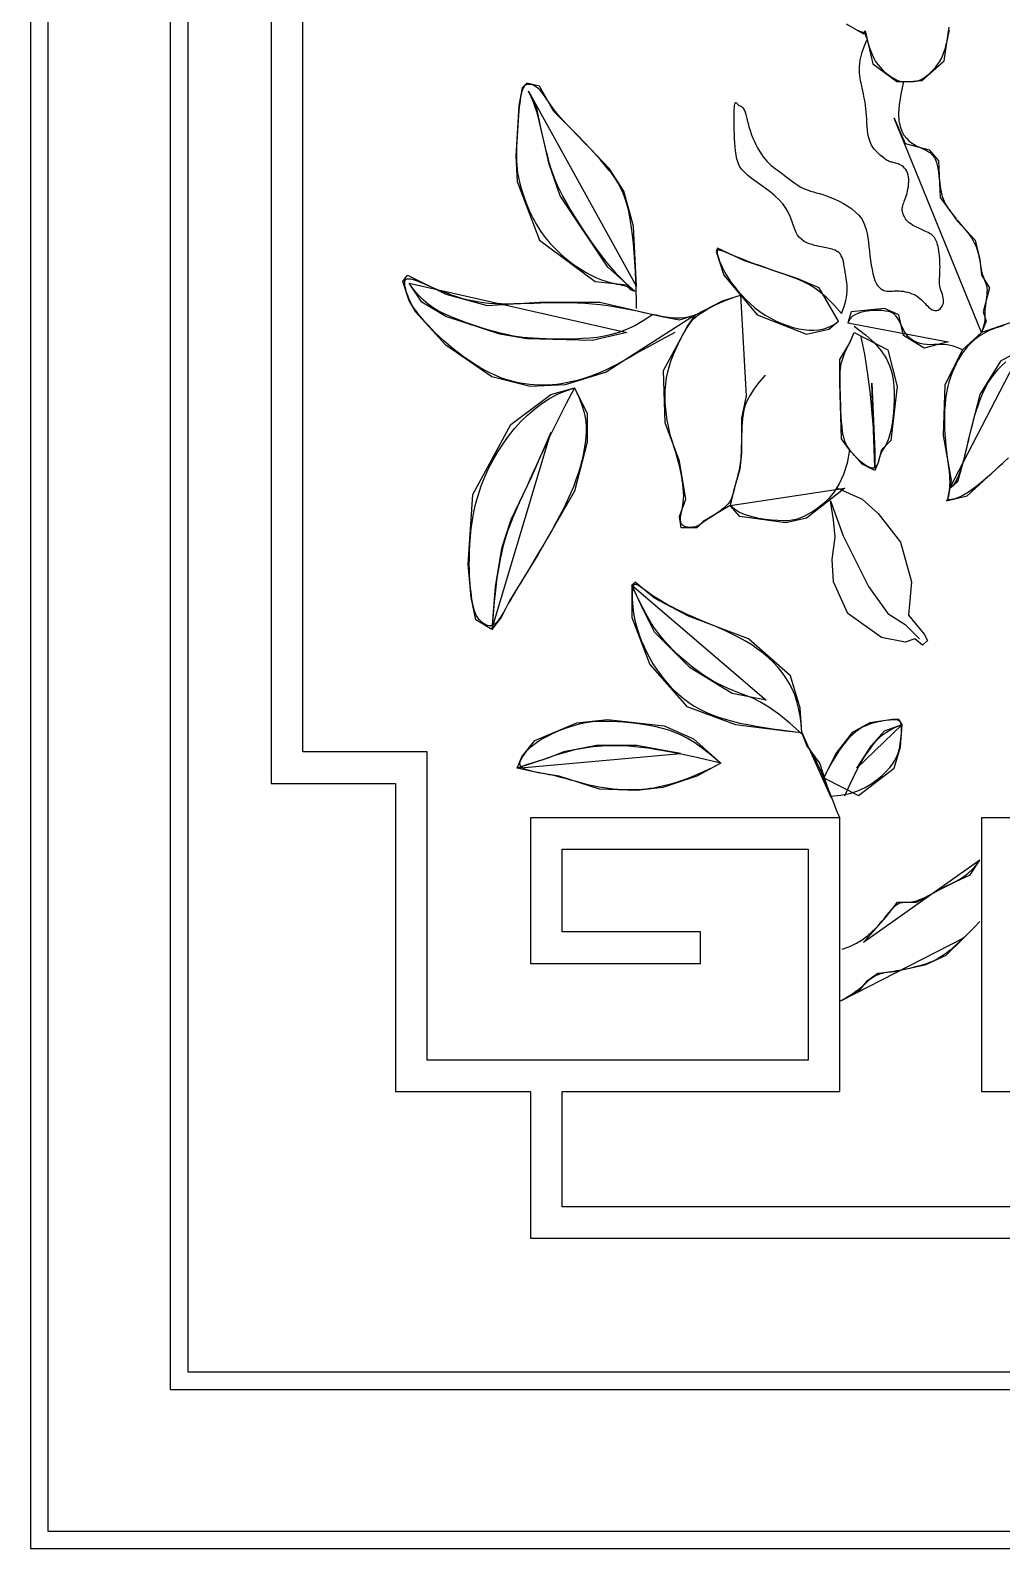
# Model space of a CAD drawing. Header units: metres. Extents: x -13 to 398, y 0 to 952.
# Drawn here: x 0 to 213.3, y 0 to 333.4 of the extents above; entities that cross this region are included whole.
import ezdxf

# ---------------------------------------------------------------- set-up
doc = ezdxf.new("R2010")
doc.units = ezdxf.units.M
for name, color, linetype in [('3', 3, 'Continuous'), ('4', 4, 'Continuous'), ('7', 7, 'Continuous')]:
    doc.layers.add(name, color=color, linetype=linetype)

msp = doc.modelspace()

# ---------------------------------------------------------------- linework, layer by layer
at = {"layer": '3'}
msp.add_lwpolyline([(3.85, 927.02), (3.85, 3.85), (381.15, 3.85), (381.15, 939.2)], dxfattribs=at)
msp.add_lwpolyline([(34.65, 38.73), (34.65, 719.95), (350.35, 719.95), (350.35, 38.73)], close=True, dxfattribs=at)
at = {"layer": '4'}
msp.add_lwpolyline([(0, 928.35), (0, 0), (385, 0), (385, 938.05)], dxfattribs=at)
msp.add_lwpolyline([(30.8, 34.88), (30.8, 723.8), (354.2, 723.8), (354.2, 34.88)], close=True, dxfattribs=at)
at = {"layer": '7'}
for points in [[(52.89, 367.66), (52.89, 167.99), (80.21, 167.99), (80.21, 100.35), (109.82, 100.35), (109.82, 68.15), (275.18, 68.15), (275.18, 100.35), (304.79, 100.35), (304.79, 167.99), (332.11, 167.99), (332.11, 367.66)], [(268.25, 75.08), (116.75, 75.08), (116.75, 100.35), (177.74, 100.35), (177.74, 160.49), (109.82, 160.49), (109.82, 128.5), (147.16, 128.5), (147.16, 135.43), (116.75, 135.43), (116.75, 153.56), (170.81, 153.56), (170.81, 107.28), (87.14, 107.28), (87.14, 174.92), (59.82, 174.92), (59.82, 360.73)], [(179.13, 334.8), (182.93, 332.6), (183.29, 333.28), (185.02, 325.98), (190.27, 322.12), (191.74, 322.12), (193.55, 322.07), (194.6, 322.27), (195.78, 322.36), (200.67, 326.66), (201.77, 334.08)], [(181.74, 333.36), (182.07, 333.2), (182.36, 333.08), (182.59, 333), (182.78, 332.95), (182.94, 332.9), (183.07, 332.83), (183.18, 332.72), (183.29, 332.55), (183.4, 332.3), (183.52, 331.95), (183.66, 331.48), (183.83, 330.9), (184.03, 330.25), (184.26, 329.53), (184.53, 328.79), (184.84, 328.03), (185.2, 327.27), (185.61, 326.55), (186.07, 325.88), (186.57, 325.27), (187.1, 324.71), (187.64, 324.2), (188.18, 323.76), (188.7, 323.37), (189.19, 323.04), (189.64, 322.76), (190.03, 322.55), (190.37, 322.39), (190.67, 322.28), (190.93, 322.2), (191.17, 322.15), (191.39, 322.13), (191.59, 322.12), (191.8, 322.11), (192.01, 322.11), (192.22, 322.11), (192.43, 322.1), (192.64, 322.1), (192.85, 322.1), (193.05, 322.1), (193.24, 322.11), (193.43, 322.11), (193.6, 322.12), (193.76, 322.14), (193.92, 322.16), (194.06, 322.17), (194.21, 322.19), (194.35, 322.21), (194.48, 322.23), (194.62, 322.25), (194.76, 322.27), (194.91, 322.3), (195.08, 322.34), (195.27, 322.4), (195.49, 322.5), (195.75, 322.63), (196.05, 322.82), (196.4, 323.06), (196.81, 323.37), (197.26, 323.74), (197.73, 324.17), (198.23, 324.66), (198.72, 325.21), (199.19, 325.82), (199.64, 326.47), (200.04, 327.18), (200.39, 327.93), (200.68, 328.71), (200.92, 329.5), (201.13, 330.27), (201.3, 331), (201.44, 331.67), (201.55, 332.26), (201.65, 332.74), (201.74, 333.1), (201.83, 333.36)], [(178.13, 271.21), (178.68, 272.7), (179.05, 274.02), (179.27, 275.19), (179.35, 276.24), (179.35, 277.19), (179.27, 278.04), (179.16, 278.82), (179.03, 279.55), (178.92, 280.24), (178.82, 280.9), (178.72, 281.51), (178.63, 282.08), (178.52, 282.6), (178.4, 283.08), (178.25, 283.51), (178.07, 283.88), (177.86, 284.21), (177.61, 284.48), (177.33, 284.71), (177.04, 284.9), (176.73, 285.06), (176.4, 285.19), (176.07, 285.3), (175.74, 285.39), (175.42, 285.48), (175.09, 285.55), (174.76, 285.62), (174.41, 285.69), (174.03, 285.76), (173.63, 285.84), (173.2, 285.93), (172.72, 286.03), (172.2, 286.15), (171.64, 286.3), (171.06, 286.49), (170.49, 286.72), (169.92, 287.02), (169.39, 287.4), (168.9, 287.86), (168.47, 288.42), (168.11, 289.08), (167.8, 289.83), (167.5, 290.66), (167.19, 291.54), (166.84, 292.46), (166.41, 293.4), (165.88, 294.34), (165.21, 295.27), (164.4, 296.17), (163.46, 297.04), (162.43, 297.87), (161.37, 298.67), (160.3, 299.44), (159.27, 300.18), (158.31, 300.88), (157.48, 301.55), (156.79, 302.19), (156.24, 302.81), (155.82, 303.42), (155.49, 304.05), (155.25, 304.69), (155.08, 305.37), (154.96, 306.1), (154.86, 306.9), (154.78, 307.76), (154.71, 308.68), (154.65, 309.63), (154.6, 310.59), (154.56, 311.55), (154.53, 312.48), (154.52, 313.35), (154.51, 314.16), (154.52, 314.88), (154.53, 315.5), (154.56, 316.04), (154.59, 316.49), (154.63, 316.86), (154.68, 317.14), (154.74, 317.35), (154.8, 317.47), (154.87, 317.52), (154.94, 317.51), (155.03, 317.45), (155.11, 317.36), (155.21, 317.24), (155.32, 317.11), (155.43, 316.99), (155.56, 316.89), (155.69, 316.82), (155.84, 316.76), (155.99, 316.7), (156.15, 316.62), (156.31, 316.51), (156.47, 316.34), (156.62, 316.11), (156.78, 315.79), (156.93, 315.37), (157.08, 314.86), (157.24, 314.27), (157.41, 313.62), (157.59, 312.91), (157.79, 312.17), (158.03, 311.4), (158.29, 310.62), (158.59, 309.83), (158.93, 309.06), (159.29, 308.3), (159.68, 307.56), (160.09, 306.86), (160.51, 306.2), (160.94, 305.59), (161.38, 305.04), (161.81, 304.54), (162.25, 304.1), (162.7, 303.71), (163.15, 303.34), (163.61, 302.98), (164.09, 302.63), (164.59, 302.28), (165.1, 301.9), (165.63, 301.49), (166.18, 301.06), (166.75, 300.63), (167.32, 300.19), (167.9, 299.77), (168.49, 299.37), (169.06, 299.01), (169.64, 298.7), (170.2, 298.45), (170.76, 298.23), (171.34, 298.05), (171.94, 297.88), (172.58, 297.71), (173.26, 297.52), (174, 297.29), (174.81, 297.02), (175.7, 296.68), (176.64, 296.28), (177.61, 295.82), (178.58, 295.31), (179.52, 294.74), (180.41, 294.13), (181.21, 293.47), (181.91, 292.77), (182.48, 292.04), (182.93, 291.26), (183.27, 290.45), (183.54, 289.6), (183.74, 288.72), (183.89, 287.8), (184.01, 286.84), (184.12, 285.86), (184.23, 284.84), (184.35, 283.81), (184.49, 282.79), (184.64, 281.79), (184.81, 280.83), (185, 279.94), (185.21, 279.13), (185.46, 278.42), (185.74, 277.82), (186.04, 277.34), (186.36, 276.95), (186.7, 276.65), (187.05, 276.42), (187.4, 276.26), (187.74, 276.16), (188.08, 276.1), (188.4, 276.07), (188.71, 276.06), (189.02, 276.08), (189.33, 276.1), (189.65, 276.13), (189.99, 276.15), (190.36, 276.16), (190.75, 276.15), (191.18, 276.12), (191.65, 276.06), (192.12, 275.97), (192.61, 275.85), (193.1, 275.7), (193.58, 275.53), (194.04, 275.33), (194.48, 275.11), (194.87, 274.86), (195.23, 274.58), (195.57, 274.29), (195.88, 274), (196.17, 273.7), (196.45, 273.4), (196.71, 273.11), (196.98, 272.84), (197.24, 272.59), (197.5, 272.37), (197.76, 272.18), (198.02, 272.02), (198.29, 271.91), (198.55, 271.84), (198.81, 271.82), (199.07, 271.85), (199.33, 271.95), (199.58, 272.1), (199.82, 272.29), (200.04, 272.54), (200.22, 272.82), (200.37, 273.13), (200.48, 273.47), (200.53, 273.83), (200.52, 274.21), (200.46, 274.6), (200.37, 274.99), (200.26, 275.39), (200.13, 275.79), (199.99, 276.17), (199.87, 276.55), (199.77, 276.91), (199.7, 277.25), (199.65, 277.58), (199.63, 277.9), (199.63, 278.23), (199.64, 278.58), (199.66, 278.95), (199.69, 279.36), (199.71, 279.81), (199.73, 280.32), (199.74, 280.87), (199.75, 281.45), (199.74, 282.04), (199.72, 282.65), (199.69, 283.26), (199.65, 283.84), (199.59, 284.41), (199.52, 284.93), (199.43, 285.42), (199.33, 285.87), (199.22, 286.29), (199.09, 286.67), (198.96, 287.01), (198.81, 287.32), (198.66, 287.6), (198.51, 287.85), (198.34, 288.07), (198.16, 288.26), (197.95, 288.44), (197.72, 288.61), (197.45, 288.78), (197.15, 288.94), (196.8, 289.11), (196.41, 289.29), (195.98, 289.48), (195.52, 289.69), (195.06, 289.9), (194.59, 290.12), (194.14, 290.36), (193.71, 290.6), (193.31, 290.86), (192.97, 291.12), (192.66, 291.4), (192.41, 291.68), (192.19, 291.96), (192, 292.24), (191.85, 292.52), (191.72, 292.8), (191.63, 293.06), (191.55, 293.32), (191.49, 293.57), (191.46, 293.82), (191.45, 294.06), (191.46, 294.31), (191.49, 294.56), (191.55, 294.82), (191.63, 295.1), (191.72, 295.39), (191.84, 295.7), (191.96, 296.03), (192.1, 296.38), (192.23, 296.76), (192.37, 297.17), (192.5, 297.6), (192.61, 298.06), (192.71, 298.56), (192.79, 299.07), (192.85, 299.6), (192.88, 300.13), (192.87, 300.66), (192.83, 301.16), (192.74, 301.64), (192.61, 302.07), (192.44, 302.46), (192.22, 302.81), (191.97, 303.11), (191.7, 303.37), (191.41, 303.59), (191.11, 303.77), (190.81, 303.93), (190.52, 304.05), (190.24, 304.14), (189.98, 304.22), (189.73, 304.28), (189.49, 304.33), (189.26, 304.38), (189.04, 304.43), (188.82, 304.49), (188.6, 304.57), (188.38, 304.67), (188.16, 304.79), (187.93, 304.93), (187.7, 305.09), (187.45, 305.28), (187.19, 305.49), (186.92, 305.72), (186.62, 305.97), (186.31, 306.24), (185.98, 306.54), (185.65, 306.88), (185.32, 307.25), (185.01, 307.67), (184.72, 308.15), (184.46, 308.68), (184.24, 309.28), (184.06, 309.94), (183.93, 310.67), (183.83, 311.43), (183.76, 312.23), (183.7, 313.04), (183.65, 313.85), (183.6, 314.66), (183.54, 315.44), (183.47, 316.18), (183.38, 316.89), (183.28, 317.57), (183.17, 318.22), (183.05, 318.85), (182.93, 319.45), (182.8, 320.04), (182.67, 320.61), (182.54, 321.17), (182.41, 321.73), (182.3, 322.29), (182.2, 322.86), (182.12, 323.44), (182.07, 324.05), (182.04, 324.68), (182.06, 325.35), (182.11, 326.06), (182.22, 326.82), (182.4, 327.65), (182.66, 328.56), (183.01, 329.57), (183.47, 330.68), (183.71, 331.19)], [(133.1, 272.26), (133.1, 272.26), (133.09, 274.16), (133.04, 276.19), (132.97, 278.29), (132.86, 280.42), (132.74, 282.53), (132.59, 284.59), (132.42, 286.55), (132.23, 288.36), (132.03, 289.99), (131.81, 291.44), (131.57, 292.75), (131.31, 293.91), (131.04, 294.97), (130.76, 295.92), (130.46, 296.79), (130.14, 297.6), (129.8, 298.36), (129.44, 299.09), (129.06, 299.8), (128.64, 300.5), (128.18, 301.19), (127.68, 301.89), (127.13, 302.61), (126.53, 303.35), (125.87, 304.13), (125.16, 304.94), (124.41, 305.77), (123.64, 306.61), (122.84, 307.46), (122.05, 308.3), (121.26, 309.12), (120.48, 309.92), (119.73, 310.69), (119.01, 311.43), (118.32, 312.15), (117.65, 312.85), (117.02, 313.53), (116.41, 314.21), (115.84, 314.88), (115.3, 315.55), (114.79, 316.23), (114.32, 316.9), (113.86, 317.56), (113.43, 318.19), (113.02, 318.79), (112.63, 319.34), (112.24, 319.83), (111.87, 320.26), (111.5, 320.62), (111.14, 320.9), (110.79, 321.12), (110.46, 321.29), (110.14, 321.4), (109.84, 321.46), (109.56, 321.49), (109.31, 321.48), (109.08, 321.45), (108.88, 321.38), (108.7, 321.29), (108.54, 321.16), (108.4, 320.99), (108.26, 320.79), (108.14, 320.55), (108.03, 320.26), (107.92, 319.93), (107.82, 319.55), (107.73, 319.11), (107.63, 318.6), (107.54, 318.01), (107.45, 317.33), (107.36, 316.55), (107.27, 315.67), (107.19, 314.68), (107.1, 313.6), (107.02, 312.46), (106.95, 311.28), (106.88, 310.08), (106.83, 308.9), (106.78, 307.75), (106.75, 306.66), (106.74, 305.66), (106.75, 304.71), (106.79, 303.8), (106.87, 302.91), (106.99, 302), (107.16, 301.05), (107.39, 300.04), (107.68, 298.93), (108.05, 297.73), (108.49, 296.42), (109.01, 295.05), (109.62, 293.63), (110.32, 292.18), (111.12, 290.73), (112.02, 289.29), (113.03, 287.89), (114.16, 286.55), (115.37, 285.28), (116.65, 284.08), (117.96, 282.97), (119.3, 281.96), (120.63, 281.05), (121.92, 280.26), (123.16, 279.58), (124.31, 279.03), (125.39, 278.6), (126.38, 278.26), (127.28, 278.01), (128.09, 277.81), (128.81, 277.66), (129.43, 277.54), (129.96, 277.43), (130.4, 277.32), (130.74, 277.21), (131.02, 277.09), (131.23, 276.97), (131.4, 276.86), (131.54, 276.75), (131.66, 276.65), (131.77, 276.56), (131.88, 276.48), (131.98, 276.42), (132.05, 276.39), (132.09, 276.4), (132.08, 276.46), (132, 276.58), (131.84, 276.76), (131.59, 277.03), (131.23, 277.38), (130.77, 277.82), (130.21, 278.38), (129.55, 279.04), (128.8, 279.84), (127.97, 280.77), (127.05, 281.84), (126.06, 283.07), (125.01, 284.45), (123.91, 285.96), (122.78, 287.56), (121.66, 289.21), (120.56, 290.87), (119.52, 292.51), (118.55, 294.09), (117.69, 295.56), (116.94, 296.92), (116.31, 298.15), (115.77, 299.28), (115.31, 300.34), (114.92, 301.33), (114.59, 302.27), (114.29, 303.19), (114.02, 304.11), (113.77, 305.03), (113.52, 305.96), (113.28, 306.89), (113.05, 307.83), (112.83, 308.78), (112.61, 309.72), (112.4, 310.66), (112.19, 311.6), (111.98, 312.54), (111.76, 313.48), (111.52, 314.45), (111.23, 315.45), (110.88, 316.49), (110.47, 317.59), (109.97, 318.77), (109.37, 320.03), (133.1, 277.14), (132.41, 290.39), (130.31, 298.06), (127.17, 302.94), (120.19, 310.27), (114.95, 315.5), (111.81, 321.08), (109.02, 321.77), (107.97, 320.73), (107.27, 316.89), (106.58, 305.73), (106.93, 300.15), (111.81, 287.25), (124.03, 278.19), (131.01, 277.49), (131.71, 276.44), (132.75, 276.1), (126.82, 281.33), (116.35, 297.02), (113.91, 303.99), (112.16, 311.66), (111.11, 316.54), (109.37, 320.03)], [(191.74, 322.12), (191.74, 322.12), (191.11, 319.35), (190.74, 317.02), (190.62, 315.09), (190.71, 313.51), (190.96, 312.22), (191.34, 311.19), (191.81, 310.36), (192.35, 309.69), (192.92, 309.13), (193.5, 308.66), (194.09, 308.27), (194.68, 307.95), (195.25, 307.67), (195.8, 307.42), (196.32, 307.19), (196.8, 306.95), (197.24, 306.7), (197.62, 306.43), (197.97, 306.12), (198.27, 305.77), (198.54, 305.37), (198.77, 304.9), (198.96, 304.37), (199.13, 303.76), (199.27, 303.06), (199.39, 302.3), (199.5, 301.5), (199.59, 300.67), (199.69, 299.84), (199.8, 299.03), (199.92, 298.25), (200.06, 297.54), (200.23, 296.9), (200.41, 296.34), (200.62, 295.84), (200.85, 295.39), (201.08, 294.98), (201.32, 294.61), (201.56, 294.27), (201.81, 293.94), (202.04, 293.61), (202.28, 293.29), (202.52, 292.96), (202.77, 292.63), (203.04, 292.28), (203.32, 291.93), (203.62, 291.55), (203.96, 291.15), (204.32, 290.72), (204.71, 290.27), (205.11, 289.8), (205.51, 289.31), (205.91, 288.81), (206.3, 288.29), (206.66, 287.78), (206.98, 287.25), (207.27, 286.73), (207.51, 286.21), (207.72, 285.69), (207.9, 285.18), (208.05, 284.67), (208.18, 284.16), (208.29, 283.67), (208.38, 283.19), (208.46, 282.71), (208.54, 282.25), (208.61, 281.8), (208.68, 281.35), (208.76, 280.92), (208.85, 280.5), (208.96, 280.1), (209.08, 279.7), (209.22, 279.31), (209.37, 278.93), (209.53, 278.54), (209.68, 278.15), (209.82, 277.75), (209.94, 277.32), (210.02, 276.87), (210.07, 276.39), (210.06, 275.87), (210.03, 275.32), (209.96, 274.75), (209.88, 274.17), (209.79, 273.59), (209.71, 273.01), (209.64, 272.45), (209.6, 271.91), (209.59, 271.4), (209.61, 270.9), (209.61, 270.4), (209.59, 269.86), (209.53, 269.28), (209.4, 268.63), (209.18, 267.88), (208.84, 267.03), (189.65, 314.1), (192.09, 308.52), (197.33, 307.13), (199.42, 304.69), (199.77, 296.67), (201.86, 293.88), (203.61, 291.44), (207.45, 287.25), (208.5, 283.07), (208.84, 279.58), (210.59, 276.79), (209.19, 271.56), (209.89, 269.47), (208.84, 267.03)], [(178.13, 271.21), (178.13, 271.21), (176.41, 273.1), (174.87, 274.62), (173.5, 275.82), (172.24, 276.76), (171.06, 277.5), (169.93, 278.08), (168.81, 278.56), (167.66, 279), (166.45, 279.44), (165.2, 279.89), (163.92, 280.34), (162.63, 280.8), (161.35, 281.25), (160.1, 281.69), (158.9, 282.12), (157.77, 282.55), (156.72, 282.95), (155.76, 283.34), (154.89, 283.69), (154.1, 284.02), (153.41, 284.31), (152.79, 284.56), (152.27, 284.77), (151.84, 284.93), (151.48, 285.03), (151.22, 285.08), (151.02, 285.07), (150.89, 284.99), (150.82, 284.86), (150.8, 284.66), (150.83, 284.39), (150.9, 284.06), (151.01, 283.65), (151.15, 283.18), (151.34, 282.64), (151.59, 282.03), (151.89, 281.36), (152.26, 280.63), (152.71, 279.85), (153.23, 279), (153.84, 278.1), (154.53, 277.17), (155.31, 276.21), (156.15, 275.25), (157.07, 274.29), (158.06, 273.35), (159.11, 272.46), (160.21, 271.62), (161.37, 270.85), (162.57, 270.15), (163.8, 269.53), (165.04, 268.99), (166.28, 268.52), (167.51, 268.14), (168.71, 267.85), (169.87, 267.64), (170.98, 267.52), (172.03, 267.5), (173.04, 267.57), (174, 267.74), (174.92, 268.01), (175.79, 268.39), (176.63, 268.87), (177.43, 269.47), (173.24, 276.79), (168.36, 278.88), (156.84, 282.72), (150.9, 285.51), (150.56, 284.81), (152.3, 279.58), (159.63, 270.87), (170.45, 266.68), (175.34, 267.73), (177.43, 269.47)], [(141.48, 267.03), (141.48, 267.03), (138.35, 265.33), (135.72, 263.89), (133.52, 262.66), (131.68, 261.62), (130.12, 260.75), (128.78, 260.01), (127.58, 259.37), (126.44, 258.81), (125.32, 258.3), (124.19, 257.83), (123.07, 257.41), (121.96, 257.03), (120.86, 256.69), (119.76, 256.4), (118.69, 256.15), (117.63, 255.93), (116.59, 255.75), (115.57, 255.61), (114.57, 255.51), (113.57, 255.45), (112.58, 255.43), (111.59, 255.44), (110.6, 255.49), (109.6, 255.58), (108.59, 255.71), (107.57, 255.88), (106.53, 256.1), (105.48, 256.37), (104.41, 256.7), (103.31, 257.09), (102.19, 257.55), (101.05, 258.08), (99.88, 258.68), (98.7, 259.35), (97.51, 260.08), (96.32, 260.86), (95.14, 261.68), (93.99, 262.53), (92.87, 263.41), (91.8, 264.3), (90.78, 265.19), (89.82, 266.08), (88.92, 266.96), (88.09, 267.81), (87.32, 268.62), (86.62, 269.39), (86, 270.1), (85.46, 270.75), (85, 271.32), (84.61, 271.83), (84.28, 272.29), (84, 272.72), (83.76, 273.12), (83.55, 273.5), (83.37, 273.89), (83.19, 274.29), (83.02, 274.72), (82.85, 275.16), (82.69, 275.62), (82.54, 276.07), (82.42, 276.52), (82.32, 276.95), (82.24, 277.35), (82.2, 277.72), (82.2, 278.05), (82.25, 278.33), (82.35, 278.55), (82.52, 278.71), (82.77, 278.81), (83.1, 278.83), (83.53, 278.78), (84.06, 278.65), (84.71, 278.44), (85.45, 278.15), (86.29, 277.8), (87.2, 277.41), (88.17, 276.99), (89.19, 276.55), (90.25, 276.11), (91.34, 275.69), (92.43, 275.29), (93.54, 274.92), (94.67, 274.58), (95.82, 274.28), (97, 274.02), (98.2, 273.79), (99.43, 273.61), (100.7, 273.48), (102.01, 273.39), (103.35, 273.35), (104.73, 273.34), (106.14, 273.36), (107.59, 273.39), (109.06, 273.44), (110.57, 273.49), (112.1, 273.54), (113.67, 273.58), (115.25, 273.6), (116.86, 273.6), (118.49, 273.57), (120.13, 273.52), (121.79, 273.43), (123.46, 273.3), (125.13, 273.13), (126.81, 272.91), (128.48, 272.65), (130.13, 272.37), (131.73, 272.06), (133.27, 271.75), (134.73, 271.44), (136.11, 271.14), (137.38, 270.87), (138.53, 270.62), (139.6, 270.42), (140.61, 270.28), (141.6, 270.21), (142.6, 270.22), (143.65, 270.33), (144.78, 270.54), (146.02, 270.87), (132.41, 262.15), (126.47, 258.31), (117.4, 255.52), (109.72, 255.17), (101.34, 257.27), (91.22, 264.24), (84.59, 271.56), (83.19, 274), (81.8, 278.19), (82.84, 279.58), (91.22, 275.4), (100.29, 272.96), (111.81, 273.65), (125.08, 273.65), (138.69, 270.52), (142.53, 269.82), (146.02, 270.87)], [(136.59, 270.87), (136.59, 270.87), (134.58, 269.56), (132.7, 268.51), (130.93, 267.67), (129.25, 267.03), (127.63, 266.54), (126.04, 266.19), (124.46, 265.95), (122.87, 265.78), (121.23, 265.66), (119.58, 265.58), (117.92, 265.54), (116.29, 265.54), (114.7, 265.56), (113.18, 265.6), (111.74, 265.67), (110.42, 265.75), (109.21, 265.84), (108.11, 265.95), (107.08, 266.08), (106.1, 266.23), (105.14, 266.41), (104.17, 266.62), (103.17, 266.86), (102.1, 267.15), (100.94, 267.47), (99.71, 267.84), (98.43, 268.24), (97.11, 268.68), (95.78, 269.14), (94.45, 269.63), (93.15, 270.14), (91.89, 270.66), (90.69, 271.21), (89.54, 271.8), (88.43, 272.46), (87.35, 273.22), (86.3, 274.1), (85.27, 275.15), (84.23, 276.39), (83.19, 277.84), (131.01, 267.03), (123.33, 265.29), (109.02, 265.64), (103.09, 266.68), (91.22, 270.52), (85.98, 273.65), (83.19, 277.84)], [(161.38, 257.62), (161.38, 257.62), (159.97, 256.01), (158.87, 254.57), (158.03, 253.29), (157.42, 252.12), (156.99, 251.04), (156.7, 250.04), (156.52, 249.08), (156.4, 248.14), (156.32, 247.2), (156.25, 246.27), (156.2, 245.35), (156.17, 244.45), (156.14, 243.57), (156.12, 242.74), (156.1, 241.96), (156.08, 241.23), (156.06, 240.56), (156.03, 239.95), (155.99, 239.38), (155.94, 238.84), (155.88, 238.33), (155.8, 237.83), (155.72, 237.32), (155.62, 236.81), (155.5, 236.28), (155.37, 235.73), (155.23, 235.17), (155.09, 234.61), (154.94, 234.05), (154.79, 233.5), (154.65, 232.97), (154.51, 232.45), (154.38, 231.96), (154.26, 231.5), (154.12, 231.05), (153.95, 230.62), (153.75, 230.2), (153.5, 229.79), (153.2, 229.38), (152.82, 228.97), (152.37, 228.55), (151.86, 228.13), (151.3, 227.72), (150.72, 227.32), (150.13, 226.93), (149.55, 226.55), (149.01, 226.21), (148.52, 225.89), (148.09, 225.6), (147.73, 225.34), (147.41, 225.11), (147.12, 224.91), (146.85, 224.74), (146.58, 224.59), (146.31, 224.47), (146.02, 224.37), (145.7, 224.3), (145.36, 224.25), (145, 224.22), (144.64, 224.22), (144.29, 224.25), (143.96, 224.32), (143.66, 224.41), (143.4, 224.55), (143.18, 224.72), (143.01, 224.93), (142.89, 225.17), (142.8, 225.44), (142.76, 225.75), (142.75, 226.08), (142.77, 226.43), (142.82, 226.82), (142.9, 227.22), (142.99, 227.65), (143.1, 228.12), (143.2, 228.62), (143.3, 229.18), (143.38, 229.78), (143.44, 230.45), (143.46, 231.17), (143.44, 231.97), (143.37, 232.83), (143.27, 233.74), (143.13, 234.7), (142.96, 235.69), (142.75, 236.71), (142.51, 237.74), (142.24, 238.79), (141.94, 239.83), (141.63, 240.89), (141.3, 241.95), (140.98, 243.04), (140.66, 244.14), (140.36, 245.28), (140.09, 246.46), (139.85, 247.68), (139.66, 248.94), (139.51, 250.25), (139.42, 251.58), (139.39, 252.94), (139.42, 254.3), (139.52, 255.67), (139.71, 257.03), (139.97, 258.37), (140.31, 259.68), (140.73, 260.96), (141.2, 262.19), (141.7, 263.35), (142.22, 264.45), (142.73, 265.46), (143.23, 266.39), (143.69, 267.2), (144.1, 267.91), (144.48, 268.53), (144.85, 269.06), (145.22, 269.54), (145.62, 269.98), (146.08, 270.4), (146.6, 270.81), (147.21, 271.24), (147.93, 271.71), (148.76, 272.2), (149.7, 272.7), (150.75, 273.22), (151.9, 273.74), (153.15, 274.25), (154.51, 274.75), (155.97, 275.22), (157.19, 253.08), (156.14, 248.2), (156.14, 240.53), (155.79, 237.04), (154.39, 232.16), (153.7, 229.02), (147.76, 225.54), (146.37, 224.14), (142.88, 224.14), (142.53, 226.58), (143.92, 230.42), (142.53, 238.79), (139.39, 247.15), (139.04, 258.66), (144.27, 268.42), (146.02, 270.87), (151.95, 274), (155.97, 275.22)], [(204.66, 263.19), (204.66, 263.19), (203.5, 263.74), (202.4, 264.1), (201.34, 264.3), (200.34, 264.39), (199.39, 264.4), (198.48, 264.37), (197.63, 264.34), (196.83, 264.36), (196.08, 264.44), (195.39, 264.59), (194.74, 264.8), (194.15, 265.08), (193.61, 265.4), (193.13, 265.77), (192.7, 266.18), (192.32, 266.62), (192, 267.09), (191.72, 267.58), (191.47, 268.08), (191.25, 268.57), (191.03, 269.05), (190.82, 269.52), (190.59, 269.95), (190.35, 270.34), (190.07, 270.69), (189.74, 270.99), (189.36, 271.24), (188.92, 271.45), (188.39, 271.61), (187.78, 271.73), (187.07, 271.81), (186.24, 271.85), (185.31, 271.85), (184.3, 271.79), (183.27, 271.66), (182.26, 271.42), (181.34, 271.07), (180.54, 270.59), (179.92, 269.94), (179.53, 269.12), (201.51, 264.94), (196.28, 263.54), (191.74, 266.33), (190.69, 270.87), (187.55, 272.26), (180.22, 271.56), (179.53, 269.12)], [(180.92, 268.42), (180.92, 268.42), (183.39, 266.52), (185.33, 264.71), (186.81, 262.99), (187.89, 261.35), (188.65, 259.76), (189.14, 258.21), (189.43, 256.7), (189.59, 255.2), (189.66, 253.72), (189.68, 252.25), (189.63, 250.82), (189.54, 249.45), (189.4, 248.16), (189.24, 246.97), (189.04, 245.89), (188.83, 244.95), (188.61, 244.15), (188.38, 243.48), (188.15, 242.93), (187.92, 242.46), (187.69, 242.07), (187.47, 241.73), (187.27, 241.41), (187.09, 241.11), (186.92, 240.8), (186.78, 240.48), (186.65, 240.16), (186.54, 239.84), (186.43, 239.52), (186.34, 239.21), (186.24, 238.9), (186.16, 238.61), (186.07, 238.34), (185.98, 238.08), (185.88, 237.85), (185.76, 237.65), (185.64, 237.49), (185.49, 237.35), (185.31, 237.26), (185.11, 237.22), (184.88, 237.22), (184.61, 237.27), (184.33, 237.36), (184.02, 237.49), (183.7, 237.66), (183.36, 237.87), (183.01, 238.11), (182.67, 238.38), (182.32, 238.68), (181.97, 238.99), (181.63, 239.33), (181.29, 239.68), (180.96, 240.04), (180.65, 240.4), (180.34, 240.76), (180.05, 241.11), (179.77, 241.46), (179.52, 241.81), (179.27, 242.2), (179.05, 242.64), (178.85, 243.14), (178.67, 243.74), (178.5, 244.45), (178.36, 245.3), (178.24, 246.28), (178.14, 247.39), (178.06, 248.58), (177.99, 249.83), (177.94, 251.1), (177.9, 252.36), (177.86, 253.57), (177.84, 254.71), (177.82, 255.75), (177.81, 256.69), (177.82, 257.55), (177.85, 258.34), (177.91, 259.08), (178, 259.78), (178.13, 260.45), (178.3, 261.1), (178.52, 261.76), (178.79, 262.42), (179.09, 263.1), (179.42, 263.8), (179.77, 264.54), (180.14, 265.32), (180.53, 266.15), (180.92, 267.03), (188.25, 263.19), (190.35, 255.17), (188.95, 243.32), (186.86, 241.23), (186.16, 238.44), (185.46, 236.69), (182.67, 238.09), (179.87, 241.23), (178.13, 243.67), (177.78, 255.87), (177.78, 261.1), (179.87, 264.59), (180.92, 267.03)], [(215.13, 269.12), (208.84, 267.03), (204.66, 263.19), (200.82, 255.52), (200.47, 244.37), (202.21, 234.6), (201.51, 230.77), (201.17, 230.07), (205.7, 231.12), (214.78, 239.48)], [(213.75, 268.52), (212.9, 268.28), (212.08, 268.02), (211.31, 267.73), (210.57, 267.43), (209.86, 267.1), (209.19, 266.74), (208.55, 266.35), (207.95, 265.94), (207.36, 265.49), (206.8, 265), (206.26, 264.46), (205.73, 263.88), (205.22, 263.24), (204.71, 262.56), (204.22, 261.81), (203.73, 261), (203.26, 260.13), (202.82, 259.21), (202.4, 258.22), (202.02, 257.19), (201.69, 256.09), (201.4, 254.94), (201.16, 253.74), (200.98, 252.49), (200.85, 251.21), (200.76, 249.9), (200.71, 248.58), (200.71, 247.24), (200.75, 245.91), (200.82, 244.6), (200.92, 243.3), (201.04, 242.04), (201.19, 240.81), (201.33, 239.64), (201.48, 238.52), (201.61, 237.46), (201.72, 236.48), (201.81, 235.59), (201.85, 234.79), (201.87, 234.07), (201.85, 233.43), (201.82, 232.87), (201.77, 232.38), (201.71, 231.96), (201.64, 231.6), (201.57, 231.29), (201.51, 231.03), (201.46, 230.82), (201.44, 230.65), (201.45, 230.52), (201.5, 230.43), (201.6, 230.37), (201.75, 230.35), (201.98, 230.36), (202.28, 230.4), (202.66, 230.47), (203.11, 230.6), (203.63, 230.78), (204.23, 231.04), (204.9, 231.37), (205.64, 231.8), (206.46, 232.34), (207.34, 232.98), (208.27, 233.7), (209.22, 234.49), (210.17, 235.3), (211.09, 236.12), (211.97, 236.9), (212.76, 237.63), (213.46, 238.28)], [(214.2, 260.58), (213.25, 259.72), (212.39, 258.84), (211.63, 257.95), (210.95, 257.03), (210.34, 256.08), (209.8, 255.11), (209.3, 254.11), (208.84, 253.08), (208.42, 252.02), (208.04, 250.94), (207.68, 249.86), (207.35, 248.77), (207.04, 247.71), (206.77, 246.68), (206.51, 245.7), (206.28, 244.77), (206.08, 243.91), (205.89, 243.11), (205.71, 242.35), (205.54, 241.62), (205.37, 240.91), (205.2, 240.2), (205.02, 239.47), (204.83, 238.73), (204.62, 237.95), (204.39, 237.15), (204.12, 236.34), (203.81, 235.53), (203.43, 234.75), (202.99, 234), (202.47, 233.31), (201.86, 232.68), (221.06, 269.82)], [(224.55, 267.03), (213.03, 260.75), (208.5, 253.43), (206.05, 244.02), (205, 239.14), (203.61, 234.25), (201.86, 232.68)], [(182.32, 266.33), (182.32, 266.33), (183.15, 262.23), (183.84, 257.89), (184.39, 253.5), (184.8, 249.25), (185.11, 245.32), (185.31, 241.91), (185.42, 239.21), (185.46, 237.39), (184.76, 255.87), (185.46, 240.88), (185.46, 237.39)], [(119.49, 254.83), (119.49, 254.83), (120.41, 252.84), (121.1, 251.06), (121.58, 249.44), (121.88, 247.95), (122.02, 246.57), (122.04, 245.26), (121.97, 244), (121.82, 242.74), (121.62, 241.46), (121.38, 240.16), (121.08, 238.83), (120.72, 237.47), (120.3, 236.07), (119.81, 234.64), (119.25, 233.16), (118.62, 231.64), (117.9, 230.07), (117.12, 228.46), (116.28, 226.84), (115.4, 225.2), (114.5, 223.57), (113.58, 221.96), (112.66, 220.38), (111.75, 218.85), (110.87, 217.38), (110.03, 215.97), (109.22, 214.64), (108.45, 213.38), (107.74, 212.2), (107.07, 211.11), (106.47, 210.11), (105.94, 209.21), (105.47, 208.41), (105.06, 207.7), (104.71, 207.07), (104.4, 206.51), (104.12, 206.01), (103.86, 205.55), (103.62, 205.13), (103.38, 204.73), (103.13, 204.35), (102.88, 203.98), (102.62, 203.64), (102.35, 203.34), (102.07, 203.08), (101.77, 202.87), (101.45, 202.72), (101.11, 202.64), (100.75, 202.63), (100.38, 202.7), (100, 202.83), (99.62, 203.03), (99.25, 203.29), (98.89, 203.6), (98.56, 203.97), (98.26, 204.38), (97.99, 204.84), (97.76, 205.34), (97.56, 205.88), (97.39, 206.47), (97.23, 207.09), (97.1, 207.76), (96.97, 208.46), (96.86, 209.21), (96.76, 209.99), (96.66, 210.82), (96.57, 211.72), (96.5, 212.68), (96.44, 213.72), (96.4, 214.86), (96.39, 216.1), (96.4, 217.46), (96.43, 218.94), (96.51, 220.52), (96.63, 222.2), (96.82, 223.96), (97.07, 225.78), (97.41, 227.65), (97.84, 229.55), (98.37, 231.46), (99.02, 233.38), (99.77, 235.29), (100.63, 237.17), (101.59, 239.02), (102.64, 240.83), (103.79, 242.59), (105.01, 244.28), (106.32, 245.91), (107.69, 247.44), (109.15, 248.88), (110.68, 250.21), (112.28, 251.42), (113.96, 252.5), (115.73, 253.44), (117.57, 254.21), (119.49, 254.83), (122.28, 249.25), (122.28, 242.97), (119.49, 232.16), (111.46, 218.21), (105.18, 208.1), (103.44, 204.62), (101.34, 201.83), (97.85, 203.92), (96.8, 208.8), (96.11, 216.12), (97.15, 231.46), (105.53, 246.81), (114.26, 253.43), (119.49, 254.83)], [(119.49, 254.83), (119.49, 254.83), (117.67, 251.39), (116.11, 248.36), (114.78, 245.69), (113.64, 243.34), (112.66, 241.26), (111.81, 239.4), (111.05, 237.72), (110.36, 236.17), (109.7, 234.71), (109.06, 233.32), (108.46, 232.01), (107.89, 230.77), (107.35, 229.59), (106.84, 228.47), (106.37, 227.41), (105.94, 226.41), (105.54, 225.45), (105.18, 224.52), (104.84, 223.6), (104.53, 222.68), (104.24, 221.73), (103.97, 220.74), (103.7, 219.69), (103.44, 218.56), (103.17, 217.33), (102.91, 215.95), (102.65, 214.37), (102.39, 212.55), (102.13, 210.43), (101.86, 207.97), (101.6, 205.12), (101.34, 201.83), (114.26, 245.06), (110.07, 235.3), (105.53, 225.89), (103.44, 219.61), (102.04, 211.24), (101.34, 201.83)], [(179.87, 241.23), (179.87, 241.23), (179.34, 238.32), (178.57, 235.84), (177.61, 233.76), (176.51, 232.02), (175.32, 230.59), (174.11, 229.42), (172.91, 228.48), (171.79, 227.72), (170.78, 227.1), (169.85, 226.61), (168.98, 226.23), (168.13, 225.96), (167.25, 225.79), (166.32, 225.69), (165.29, 225.67), (164.14, 225.71), (162.83, 225.8), (161.41, 225.96), (159.94, 226.19), (158.47, 226.52), (157.05, 226.95), (155.75, 227.5), (154.61, 228.19), (153.7, 229.02), (178.83, 232.86), (170.45, 226.23), (165.91, 225.19), (155.79, 226.58), (153.7, 229.02)], [(177.06, 232.89), (182.67, 230.42), (186.16, 227.28), (191.04, 221), (193.49, 212.29), (192.79, 204.96), (196.28, 200.78), (196.98, 199.39), (195.93, 198.34), (194.18, 199.73), (192.09, 199.04), (186.86, 200.08), (179.53, 205.31), (176.38, 212.29), (176.03, 217.17), (176.73, 222.05), (176.38, 225.89), (175.69, 230.07), (178.48, 222.4), (184.06, 211.24), (188.25, 205.31), (192.09, 202.87), (195.23, 199.73)], [(169.41, 179.2), (169.41, 179.2), (169.24, 181.12), (169, 182.88), (168.69, 184.51), (168.31, 186.03), (167.84, 187.44), (167.28, 188.76), (166.64, 190.01), (165.91, 191.21), (165.09, 192.37), (164.18, 193.48), (163.18, 194.56), (162.09, 195.59), (160.93, 196.58), (159.7, 197.52), (158.4, 198.41), (157.03, 199.26), (155.6, 200.06), (154.13, 200.81), (152.64, 201.52), (151.14, 202.19), (149.66, 202.83), (148.21, 203.44), (146.81, 204.02), (145.48, 204.58), (144.24, 205.13), (143.07, 205.66), (141.99, 206.18), (140.99, 206.68), (140.05, 207.18), (139.18, 207.66), (138.36, 208.14), (137.6, 208.61), (136.9, 209.07), (136.24, 209.52), (135.63, 209.95), (135.08, 210.35), (134.58, 210.71), (134.13, 211.03), (133.74, 211.3), (133.4, 211.51), (133.11, 211.65), (132.88, 211.72), (132.69, 211.72), (132.54, 211.64), (132.42, 211.48), (132.33, 211.22), (132.26, 210.88), (132.21, 210.44), (132.18, 209.9), (132.15, 209.27), (132.16, 208.56), (132.19, 207.76), (132.26, 206.88), (132.37, 205.94), (132.53, 204.93), (132.75, 203.87), (133.02, 202.76), (133.36, 201.61), (133.76, 200.42), (134.22, 199.21), (134.75, 197.99), (135.34, 196.75), (135.99, 195.52), (136.71, 194.29), (137.5, 193.08), (138.35, 191.89), (139.26, 190.74), (140.23, 189.63), (141.25, 188.57), (142.32, 187.57), (143.43, 186.63), (144.59, 185.77), (145.79, 184.99), (147.03, 184.28), (148.33, 183.65), (149.68, 183.08), (151.1, 182.56), (152.59, 182.09), (154.16, 181.66), (155.82, 181.27), (157.55, 180.91), (159.35, 180.57), (161.17, 180.27), (162.98, 179.99), (164.74, 179.75), (166.42, 179.53), (167.99, 179.35), (169.41, 179.2), (169.05, 184.53), (166.92, 191.63), (157.68, 199.79), (144.53, 204.76), (137.07, 208.67), (132.81, 212.22), (132.09, 211.51), (132.09, 204.41), (136, 194.11), (144.18, 184.88), (154.84, 180.98), (165.85, 179.56), (169.41, 179.2)], [(169.62, 178.69), (169.62, 178.69), (166.8, 181.23), (164.34, 183.22), (162.19, 184.74), (160.3, 185.87), (158.63, 186.7), (157.13, 187.33), (155.75, 187.84), (154.45, 188.31), (153.19, 188.83), (151.96, 189.4), (150.75, 190.01), (149.58, 190.68), (148.43, 191.39), (147.3, 192.14), (146.2, 192.93), (145.12, 193.76), (144.07, 194.61), (143.04, 195.5), (142.05, 196.41), (141.09, 197.34), (140.18, 198.29), (139.32, 199.24), (138.5, 200.2), (137.75, 201.15), (137.06, 202.11), (136.4, 203.09), (135.77, 204.14), (135.13, 205.29), (134.47, 206.56), (133.76, 208), (132.97, 209.64), (132.09, 211.51), (161.59, 186.3), (154.13, 187.72), (144.89, 193.4), (137.07, 201.21), (134.58, 206.18), (132.09, 211.51)], [(151.64, 172.46), (151.64, 172.46), (149.71, 171.46), (147.93, 170.61), (146.28, 169.88), (144.76, 169.26), (143.35, 168.74), (142.06, 168.3), (140.86, 167.94), (139.76, 167.63), (138.75, 167.38), (137.81, 167.17), (136.92, 167), (136.07, 166.86), (135.24, 166.76), (134.42, 166.68), (133.6, 166.63), (132.75, 166.6), (131.86, 166.58), (130.94, 166.59), (129.99, 166.62), (129.01, 166.67), (128, 166.75), (126.97, 166.86), (125.93, 167.01), (124.87, 167.19), (123.8, 167.41), (122.73, 167.65), (121.66, 167.92), (120.62, 168.2), (119.6, 168.49), (118.62, 168.76), (117.69, 169.02), (116.81, 169.26), (116, 169.47), (115.25, 169.64), (114.54, 169.8), (113.88, 169.93), (113.25, 170.05), (112.65, 170.17), (112.06, 170.28), (111.48, 170.38), (110.91, 170.5), (110.34, 170.62), (109.8, 170.75), (109.29, 170.89), (108.83, 171.05), (108.42, 171.22), (108.08, 171.42), (107.81, 171.63), (107.63, 171.86), (107.53, 172.11), (107.51, 172.39), (107.55, 172.68), (107.65, 173), (107.8, 173.33), (108, 173.68), (108.23, 174.05), (108.49, 174.44), (108.78, 174.84), (109.12, 175.25), (109.52, 175.68), (109.98, 176.12), (110.52, 176.57), (111.13, 177.02), (111.84, 177.48), (112.64, 177.95), (113.53, 178.42), (114.48, 178.88), (115.47, 179.32), (116.5, 179.74), (117.54, 180.13), (118.58, 180.49), (119.6, 180.8), (120.58, 181.06), (121.54, 181.28), (122.49, 181.45), (123.45, 181.57), (124.44, 181.66), (125.47, 181.71), (126.55, 181.71), (127.71, 181.69), (128.95, 181.62), (130.27, 181.53), (131.63, 181.4), (133.04, 181.23), (134.47, 181.02), (135.91, 180.77), (137.33, 180.48), (138.73, 180.15), (140.09, 179.76), (141.45, 179.29), (142.83, 178.7), (144.3, 177.94), (145.87, 176.98), (147.59, 175.77), (149.5, 174.28), (151.64, 172.46), (146.31, 169.62), (138.85, 167.13), (133.16, 166.42), (124.99, 166.78), (116.1, 169.62), (111.48, 170.33), (106.86, 171.39), (107.93, 173.88), (110.77, 177.43), (120.01, 181.33), (126.76, 182.04), (139.2, 180.62), (145.6, 177.78), (151.64, 172.46)], [(175.81, 165.23), (175.81, 165.23), (177.98, 165.4), (179.95, 165.81), (181.73, 166.4), (183.32, 167.13), (184.74, 167.97), (185.97, 168.86), (187.04, 169.77), (187.95, 170.65), (188.69, 171.47), (189.29, 172.23), (189.77, 172.94), (190.14, 173.61), (190.42, 174.25), (190.63, 174.87), (190.79, 175.47), (190.91, 176.06), (191.01, 176.67), (191.1, 177.26), (191.17, 177.85), (191.22, 178.42), (191.26, 178.96), (191.27, 179.46), (191.28, 179.92), (191.26, 180.32), (191.23, 180.67), (191.19, 180.96), (191.13, 181.21), (191.05, 181.4), (190.96, 181.56), (190.86, 181.69), (190.74, 181.79), (190.61, 181.86), (190.47, 181.92), (190.32, 181.96), (190.14, 181.99), (189.93, 182), (189.69, 182), (189.41, 181.99), (189.09, 181.96), (188.72, 181.92), (188.29, 181.87), (187.82, 181.81), (187.31, 181.73), (186.77, 181.64), (186.21, 181.53), (185.64, 181.41), (185.07, 181.26), (184.51, 181.09), (183.96, 180.9), (183.43, 180.69), (182.9, 180.43), (182.37, 180.14), (181.84, 179.79), (181.3, 179.39), (180.76, 178.93), (180.19, 178.4), (179.6, 177.79), (178.98, 177.09), (178.32, 176.25), (177.62, 175.26), (176.87, 174.1), (176.06, 172.73), (175.18, 171.13), (174.22, 169.27), (181.85, 165.36), (189.66, 171.39), (191.09, 176.01), (191.44, 180.98), (190.73, 182.04), (189.31, 182.04), (184.33, 181.33), (180.42, 179.2), (176.87, 174.59), (174.22, 169.27)], [(178.83, 165.29), (178.83, 165.29), (179.78, 167.42), (180.64, 169.24), (181.43, 170.8), (182.15, 172.13), (182.81, 173.27), (183.44, 174.25), (184.03, 175.12), (184.6, 175.92), (185.17, 176.66), (185.76, 177.37), (186.4, 178.04), (187.12, 178.68), (187.96, 179.29), (188.94, 179.87), (190.09, 180.43), (191.44, 180.98), (181.49, 171.39), (184.69, 176.36), (187.53, 179.56), (191.44, 180.98)], [(177.74, 160.49), (177.74, 160.49), (177.04, 162.14), (176.4, 163.72), (175.81, 165.23), (175.26, 166.65), (174.73, 168), (174.22, 169.27), (173.73, 170.46), (173.23, 171.57), (172.73, 172.59), (172.22, 173.56), (171.72, 174.48), (171.22, 175.38), (170.73, 176.29), (170.27, 177.21), (169.82, 178.17), (169.41, 179.2), (175.8, 165), (173.32, 172.46), (170.47, 176.36), (169.41, 179.2)], [(151.64, 172.46), (151.64, 172.46), (148.49, 173.2), (145.69, 173.83), (143.2, 174.37), (140.98, 174.82), (139, 175.19), (137.21, 175.49), (135.58, 175.73), (134.08, 175.92), (132.67, 176.06), (131.33, 176.17), (130.07, 176.24), (128.87, 176.28), (127.73, 176.28), (126.64, 176.25), (125.59, 176.2), (124.57, 176.12), (123.59, 176.02), (122.63, 175.9), (121.7, 175.76), (120.8, 175.61), (119.92, 175.43), (119.08, 175.24), (118.26, 175.04), (117.47, 174.82), (116.69, 174.59), (115.88, 174.34), (114.98, 174.04), (113.92, 173.68), (112.64, 173.26), (111.08, 172.74), (109.17, 172.13), (106.86, 171.39), (142.76, 174.59), (133.16, 176.36), (124.28, 176.36), (117.17, 174.94), (113.62, 173.52), (106.86, 171.39)], [(275.18, 160.49), (208.85, 160.49), (208.85, 100.35), (268.25, 100.35)], [(178.29, 131.63), (178.29, 131.63), (179.93, 132.22), (181.38, 132.92), (182.66, 133.7), (183.79, 134.54), (184.77, 135.39), (185.64, 136.25), (186.39, 137.07), (187.06, 137.84), (187.64, 138.53), (188.16, 139.15), (188.61, 139.68), (189.01, 140.15), (189.37, 140.55), (189.69, 140.89), (189.98, 141.17), (190.26, 141.39), (190.52, 141.57), (190.77, 141.7), (191.02, 141.79), (191.26, 141.86), (191.51, 141.9), (191.76, 141.92), (192.01, 141.92), (192.27, 141.92), (192.54, 141.93), (192.83, 141.93), (193.15, 141.96), (193.49, 142), (193.87, 142.07), (194.29, 142.17), (194.77, 142.32), (195.29, 142.52), (195.88, 142.76), (196.52, 143.06), (197.21, 143.4), (197.95, 143.78), (198.74, 144.18), (199.56, 144.61), (200.42, 145.05), (201.3, 145.5), (202.21, 145.96), (203.14, 146.45), (204.07, 146.98), (205, 147.59), (205.92, 148.28), (206.81, 149.09), (207.68, 150.04), (208.5, 151.15), (182.91, 133.05), (187.89, 138.73), (190.38, 141.92), (192.15, 141.92), (194.64, 141.92), (201.04, 145.47), (206.37, 147.96), (208.5, 151.15)], [(208.5, 137.66), (208.5, 137.66), (207.24, 136.41), (206.11, 135.29), (205.1, 134.29), (204.19, 133.42), (203.37, 132.64), (202.61, 131.96), (201.91, 131.36), (201.24, 130.83), (200.6, 130.36), (199.96, 129.94), (199.34, 129.57), (198.71, 129.24), (198.07, 128.94), (197.42, 128.67), (196.76, 128.43), (196.06, 128.2), (195.34, 127.98), (194.59, 127.78), (193.83, 127.59), (193.06, 127.41), (192.31, 127.24), (191.57, 127.09), (190.86, 126.96), (190.2, 126.84), (189.58, 126.73), (189, 126.64), (188.47, 126.56), (187.98, 126.47), (187.51, 126.39), (187.08, 126.3), (186.67, 126.19), (186.29, 126.07), (185.92, 125.92), (185.56, 125.76), (185.22, 125.57), (184.89, 125.36), (184.56, 125.12), (184.24, 124.87), (183.91, 124.59), (183.59, 124.29), (183.26, 123.97), (182.9, 123.61), (182.46, 123.22), (181.91, 122.77), (181.22, 122.26), (180.35, 121.68), (179.27, 121.02), (177.94, 120.27), (204.95, 134.11), (201.04, 130.21), (196.42, 128.08), (189.66, 126.66), (186.11, 126.3), (183.62, 124.53), (181.85, 122.4), (177.94, 120.27)]]:
    msp.add_lwpolyline(points, dxfattribs=at)

doc.saveas('drawing.dxf')
